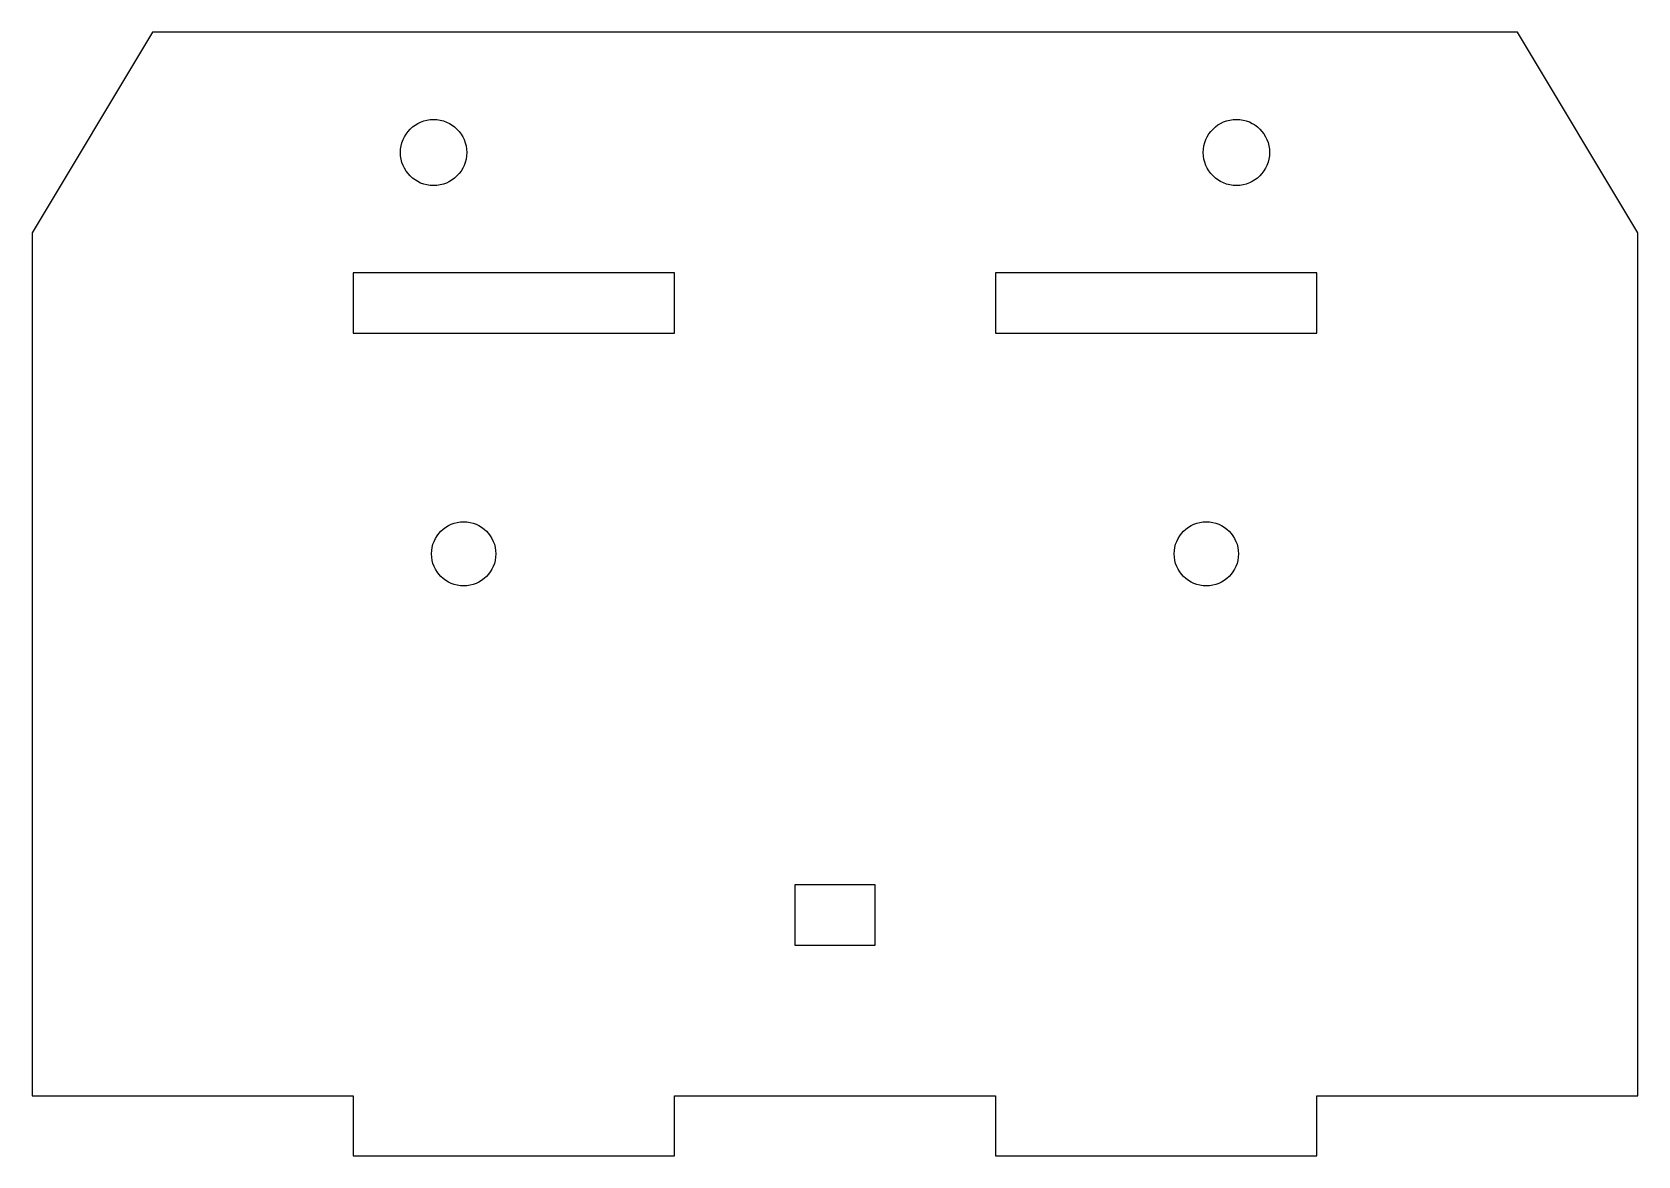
# Model space of a CAD drawing. Header units: millimetres. Extents: x -40 to 40, y -9 to 47.
import ezdxf

# ---------------------------------------------------------------- set-up
doc = ezdxf.new("R2010")
doc.units = ezdxf.units.MM

msp = doc.modelspace()

# ---------------------------------------------------------------- linework, layer by layer
at = {"color": 7, "linetype": 'Continuous', "lineweight": 25}
for p, q in [((-34, 47), (-40, 37)), ((34, 47), (-34, 47)), ((40, 37), (34, 47)), ((-40, 37), (-40, -6)), ((40, -6), (40, 37)), ((-24, 35), (-24, 32)), ((-8, 35), (-24, 35)), ((-8, 32), (-8, 35)), ((24, 35), (8, 35)), ((8, 35), (8, 32)), ((24, 32), (24, 35)), ((-24, 32), (-8, 32)), ((8, 32), (24, 32)), ((-2, 4.5), (-2, 1.5)), ((2, 4.5), (-2, 4.5)), ((2, 1.5), (2, 4.5)), ((-2, 1.5), (2, 1.5)), ((-40, -6), (-24, -6)), ((-24, -6), (-24, -9)), ((-8, -6), (8, -6)), ((-8, -9), (-8, -6)), ((8, -6), (8, -9)), ((24, -6), (40, -6)), ((24, -9), (24, -6)), ((-24, -9), (-8, -9)), ((8, -9), (24, -9))]:
    msp.add_line(p, q, dxfattribs=at)
for centre, radius in [((-20, 41), 1.65), ((20, 41.003), 1.65), ((-18.5, 21), 1.6), ((18.5, 21), 1.6)]:
    msp.add_circle(centre, radius, dxfattribs=at)

doc.saveas('drawing.dxf')
